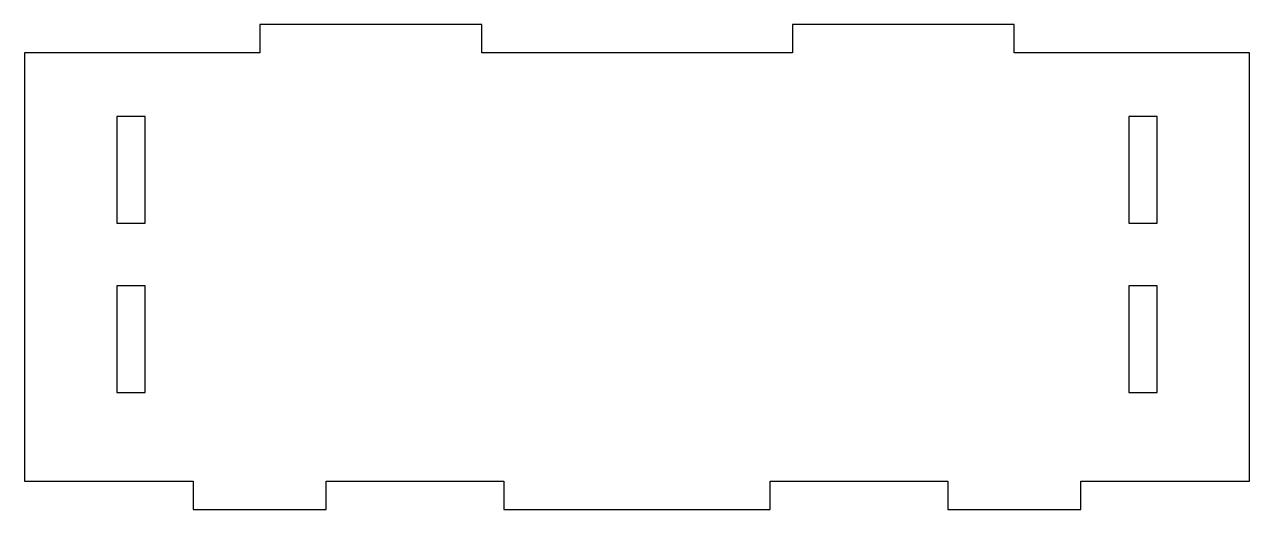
# Model space of a CAD drawing. Header units: millimetres. Extents: x 84 to 222, y 212 to 266.
import ezdxf

# ---------------------------------------------------------------- set-up
doc = ezdxf.new("R2010")
doc.units = ezdxf.units.MM
doc.layers.get('0').update_dxf_attribs({"linetype": 'CONTINUOUS'})

msp = doc.modelspace()

# ---------------------------------------------------------------- linework, layer by layer
for points in [[(135.57, 266.31), (110.57, 266.31), (110.57, 263.11), (84.07, 263.11), (84.07, 214.85), (103.07, 214.85), (103.07, 211.65), (118.07, 211.65), (118.07, 214.85), (138.07, 214.85), (138.07, 211.65), (168.07, 211.65), (168.07, 214.85), (188.07, 214.85), (188.07, 211.65), (203.07, 211.65), (203.07, 214.85), (222.07, 214.85), (222.07, 263.11), (195.57, 263.11), (195.57, 266.31), (170.57, 266.31), (170.57, 263.11), (135.57, 263.11)], [(94.47, 243.93), (97.67, 243.93), (97.67, 255.93), (94.47, 255.93)], [(211.67, 243.93), (211.67, 255.93), (208.47, 255.93), (208.47, 243.93)], [(94.47, 224.85), (97.67, 224.85), (97.67, 236.85), (94.47, 236.85)], [(211.67, 224.85), (211.67, 236.85), (208.47, 236.85), (208.47, 224.85)]]:
    msp.add_lwpolyline(points, close=True)

doc.saveas('drawing.dxf')
